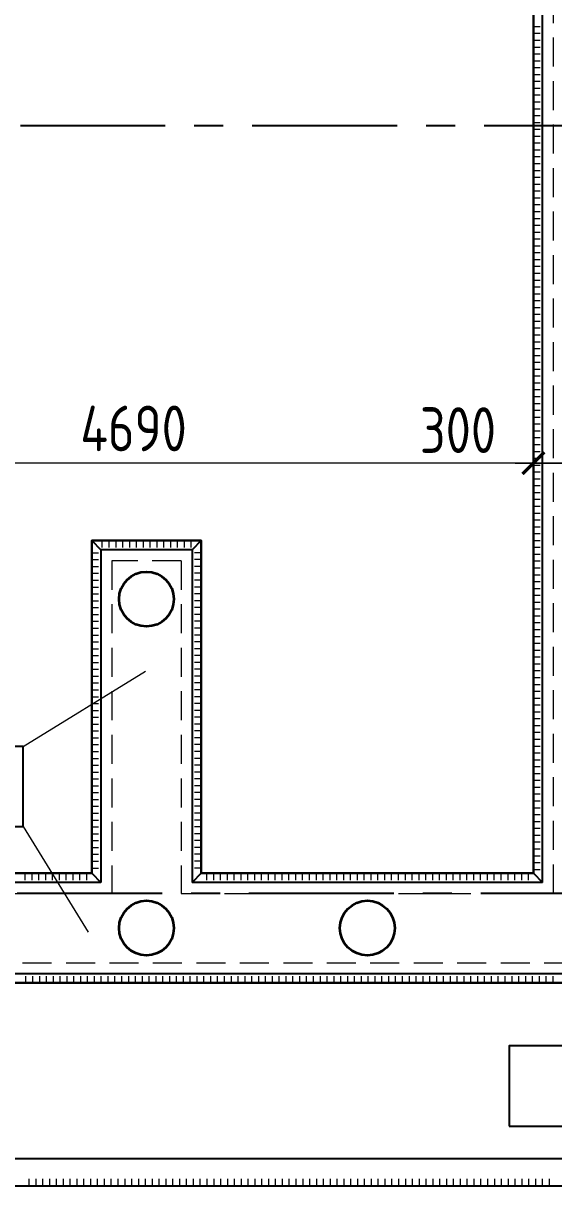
# Model space of a CAD drawing. Extents: x -12289450 to -10763036, y -7834513 to -6150123.
# Drawn here: x -11256976 to -11254070, y -7823181 to -7816820 of the extents above; entities that cross this region are included whole.
import ezdxf

# ---------------------------------------------------------------- set-up
doc = ezdxf.new("R2010")
doc.units = 0
doc.header["$LTSCALE"] = 25
doc.header["$PDMODE"] = 35
doc.linetypes.add('CENTER', pattern=[50.8, 31.75, -6.35, 6.35, -6.35])
doc.linetypes.add('HIDDEN', pattern=[9.525, 6.35, -3.175])
doc.layers.get('DefPoints').update_dxf_attribs({"color": 10, "lineweight": 30})
doc.layers.add('005-РАЗМЕРЫ', color=252, linetype='Continuous')
doc.layers.add('014-ОСИ', color=251, linetype='CENTER')
for name, color, linetype, lineweight in [('RAZMER', 7, 'Continuous', 9), ('Земля', 7, 'Continuous', 15), ('ФУНДАМЕНТ', 5, 'Continuous', 30)]:
    doc.layers.add(name, color=color, linetype=linetype, lineweight=lineweight)
doc.styles.add('GOST 2.304', font='cs_gost2304.shx')
doc.styles.get("Standard").update_dxf_attribs({"font": 'arial.ttf'})
doc.styles.add('Текстер', font='ariali.ttf')
doc.dimstyles.new('1', dxfattribs={"dimscale": 100, "dimtxt": 2.5, "dimasz": 1.2, "dimexe": 1, "dimexo": 1, "dimgap": 0.5, "dimtad": 1, "dimdec": 0, "dimzin": 0, "dimdsep": 46, "dimtxsty": 'GOST 2.304', "dimblk": 'ARCHTICK', "dimcen": 0.09, "dimdle": 1, "dimclrd": 256, "dimclre": 256, "dimclrt": 7, "dimadec": 0, "dimazin": 0, "dimtfac": 1, "dimtdec": 0, "dimtmove": 0, "dimatfit": 3, "dimldrblk": 'ARCHTICK', "dimfxl": 0, "dimtolj": 1, "dimtzin": 0, "dimlwd": 5, "dimlwe": 5, "dimarcsym": 0})

# ---------------------------------------------------------------- blocks, each defined once
blk = doc.blocks.new('Уровень')
at = {"color": 213, "linetype": 'ByBlock'}
blk.add_lwpolyline([(0, 0), (1543.7, 0), (1543.7, 468.7), (0, 468.7)], close=True, dxfattribs=at)
at = {"flags": 4}
blk.add_attdef('+-0.000', (69.7, 107.1), '', height=250, dxfattribs=at)
blk = doc.blocks.new('_ArchTick')
at = {"color": 0, "linetype": 'ByBlock', "const_width": 0.15}
blk.add_lwpolyline([(-0.5, -0.5), (0.5, 0.5)], dxfattribs=at)
blk = doc.blocks.new('*D1401')
at = {"layer": '005-РАЗМЕРЫ', "lineweight": 5, "transparency": 16777216}
for p, q in [((-11254180.9, -7819181.6), (-11254180.9, -7819126.6)), ((-11253880.9, -7819181.6), (-11253880.9, -7819126.6)), ((-11254180.9, -7819226.6), (-11254888.4, -7819226.6)), ((-11253780.9, -7819226.6), (-11254180.9, -7819226.6))]:
    blk.add_line(p, q, dxfattribs=at)
at = {"layer": 'DefPoints', "color": 0, "transparency": 16777216}
for p in [(-11254180.9, -7819226.6), (-11254180.9, -7819281.6), (-11253880.9, -7819281.6)]:
    blk.add_point(p, dxfattribs=at)
at = {"layer": '005-РАЗМЕРЫ', "lineweight": 5, "transparency": 16777216, "xscale": 120, "yscale": 120, "zscale": 120, "rotation": 180}
blk.add_blockref('_ArchTick', (-11254180.9, -7819226.6), dxfattribs=at)
at = {"layer": '005-РАЗМЕРЫ', "lineweight": 5, "transparency": 16777216, "xscale": 120, "yscale": 120, "zscale": 120}
blk.add_blockref('_ArchTick', (-11253880.9, -7819226.6), dxfattribs=at)
at = {"layer": '005-РАЗМЕРЫ', "color": 7, "transparency": 16777216, "insert": (-11254594.6, -7819046.4), "char_height": 250, "attachment_point": 5, "style": 'GOST 2.304'}
blk.add_mtext('\\A1;300', dxfattribs=at)
blk = doc.blocks.new('*D1403')
at = {"layer": '005-РАЗМЕРЫ', "lineweight": 5, "transparency": 16777216}
for p, q in [((-11254180.9, -7819181.6), (-11254180.9, -7819126.6)), ((-11254280.9, -7819226.6), (-11249690.9, -7819226.6)), ((-11249790.9, -7819302.4), (-11249790.9, -7819326.6))]:
    blk.add_line(p, q, dxfattribs=at)
at = {"layer": 'DefPoints', "color": 0, "transparency": 16777216}
for p in [(-11249790.9, -7819202.4), (-11249790.9, -7819226.6), (-11254180.9, -7819281.6)]:
    blk.add_point(p, dxfattribs=at)
at = {"layer": '005-РАЗМЕРЫ', "lineweight": 5, "transparency": 16777216, "xscale": 120, "yscale": 120, "zscale": 120, "rotation": 180}
blk.add_blockref('_ArchTick', (-11254180.9, -7819226.6), dxfattribs=at)
at = {"layer": '005-РАЗМЕРЫ', "lineweight": 5, "transparency": 16777216, "xscale": 120, "yscale": 120, "zscale": 120}
blk.add_blockref('_ArchTick', (-11249790.9, -7819226.6), dxfattribs=at)
at = {"layer": '005-РАЗМЕРЫ', "color": 7, "transparency": 16777216, "insert": (-11251985.9, -7819044.4), "char_height": 250, "attachment_point": 5, "style": 'GOST 2.304'}
blk.add_mtext('\\A1;4390', dxfattribs=at)
blk = doc.blocks.new('*D1409')
at = {"layer": '005-РАЗМЕРЫ', "lineweight": 5, "transparency": 16777216}
for p, q in [((-11258870.9, -7819364.9), (-11258870.9, -7819126.6)), ((-11254180.9, -7819362.4), (-11254180.9, -7819126.6)), ((-11254080.9, -7819226.6), (-11258970.9, -7819226.6))]:
    blk.add_line(p, q, dxfattribs=at)
at = {"layer": 'DefPoints', "color": 0, "transparency": 16777216}
for p in [(-11258870.9, -7819226.6), (-11258870.9, -7819464.9), (-11254180.9, -7819462.4)]:
    blk.add_point(p, dxfattribs=at)
at = {"layer": '005-РАЗМЕРЫ', "lineweight": 5, "transparency": 16777216, "xscale": 120, "yscale": 120, "zscale": 120, "rotation": 180}
blk.add_blockref('_ArchTick', (-11258870.9, -7819226.6), dxfattribs=at)
at = {"layer": '005-РАЗМЕРЫ', "lineweight": 5, "transparency": 16777216, "xscale": 120, "yscale": 120, "zscale": 120}
blk.add_blockref('_ArchTick', (-11254180.9, -7819226.6), dxfattribs=at)
at = {"layer": '005-РАЗМЕРЫ', "color": 7, "transparency": 16777216, "insert": (-11256371.7, -7819037.1), "char_height": 250, "attachment_point": 5, "style": 'GOST 2.304'}
blk.add_mtext('\\A1;4690', dxfattribs=at)

msp = doc.modelspace()

# ---------------------------------------------------------------- linework, layer by layer
at = {"layer": '014-ОСИ'}
for points in [[(-11246037.8, -7817381.1), (-11263878.5, -7817381.1)], [(-11246055.6, -7821581.1), (-11263878.5, -7821581.1)]]:
    msp.add_lwpolyline(points, dxfattribs=at)
at = {"layer": 'RAZMER', "color": 211}
for points in [[(-11256976.1, -7820776.8), (-11256307.1, -7820364.4)], [(-11256976.1, -7821216.1), (-11256620.1, -7821792.6)]]:
    msp.add_lwpolyline(points, dxfattribs=at)
at = {"layer": 'Земля', "linetype": 'Continuous', "lineweight": 5, "ltscale": 3}
for p, q in [((-11254180.9, -7821471.1), (-11254180.9, -7811191.1)), ((-11254180.9, -7816837.4), (-11254143.4, -7816837.4)), ((-11254180.9, -7816874.9), (-11254143.4, -7816874.9)), ((-11254180.9, -7816912.4), (-11254143.4, -7816912.4)), ((-11254180.9, -7816949.9), (-11254143.4, -7816949.9)), ((-11254180.9, -7816987.4), (-11254143.4, -7816987.4)), ((-11254180.9, -7817024.9), (-11254143.4, -7817024.9)), ((-11254180.9, -7817062.4), (-11254143.4, -7817062.4)), ((-11254180.9, -7817099.9), (-11254143.4, -7817099.9)), ((-11254180.9, -7817137.4), (-11254143.4, -7817137.4)), ((-11254180.9, -7817174.9), (-11254143.4, -7817174.9)), ((-11254180.9, -7817212.4), (-11254143.4, -7817212.4)), ((-11254180.9, -7817249.9), (-11254143.4, -7817249.9)), ((-11254180.9, -7817287.4), (-11254143.4, -7817287.4)), ((-11254180.9, -7817324.9), (-11254143.4, -7817324.9)), ((-11254180.9, -7817362.4), (-11254143.4, -7817362.4)), ((-11254180.9, -7817399.9), (-11254143.4, -7817399.9)), ((-11254180.9, -7817437.4), (-11254143.4, -7817437.4)), ((-11254180.9, -7817474.9), (-11254143.4, -7817474.9)), ((-11254180.9, -7817512.4), (-11254143.4, -7817512.4)), ((-11254180.9, -7817549.9), (-11254143.4, -7817549.9)), ((-11254180.9, -7817587.4), (-11254143.4, -7817587.4)), ((-11254180.9, -7817624.9), (-11254143.4, -7817624.9)), ((-11254180.9, -7817662.4), (-11254143.4, -7817662.4)), ((-11254180.9, -7817699.9), (-11254143.4, -7817699.9)), ((-11254180.9, -7817737.4), (-11254143.4, -7817737.4)), ((-11254180.9, -7817774.9), (-11254143.4, -7817774.9)), ((-11254180.9, -7817812.4), (-11254143.4, -7817812.4)), ((-11254180.9, -7817849.9), (-11254143.4, -7817849.9)), ((-11254180.9, -7817887.4), (-11254143.4, -7817887.4)), ((-11254180.9, -7817924.9), (-11254143.4, -7817924.9)), ((-11254180.9, -7817962.4), (-11254143.4, -7817962.4)), ((-11254180.9, -7817999.9), (-11254143.4, -7817999.9)), ((-11254180.9, -7818037.4), (-11254143.4, -7818037.4)), ((-11254180.9, -7818074.9), (-11254143.4, -7818074.9)), ((-11254180.9, -7818112.4), (-11254143.4, -7818112.4)), ((-11254180.9, -7818149.9), (-11254143.4, -7818149.9)), ((-11254180.9, -7818187.4), (-11254143.4, -7818187.4)), ((-11254180.9, -7818224.9), (-11254143.4, -7818224.9)), ((-11254180.9, -7818262.4), (-11254143.4, -7818262.4)), ((-11254180.9, -7818299.9), (-11254143.4, -7818299.9)), ((-11254180.9, -7818337.4), (-11254143.4, -7818337.4)), ((-11254180.9, -7818374.9), (-11254143.4, -7818374.9)), ((-11254180.9, -7818412.4), (-11254143.4, -7818412.4)), ((-11254180.9, -7818449.9), (-11254143.4, -7818449.9)), ((-11254180.9, -7818487.4), (-11254143.4, -7818487.4)), ((-11254180.9, -7818524.9), (-11254143.4, -7818524.9)), ((-11254180.9, -7818562.4), (-11254143.4, -7818562.4)), ((-11254180.9, -7818599.9), (-11254143.4, -7818599.9)), ((-11254180.9, -7818637.4), (-11254143.4, -7818637.4)), ((-11254180.9, -7818674.9), (-11254143.4, -7818674.9)), ((-11254180.9, -7818712.4), (-11254143.4, -7818712.4)), ((-11254180.9, -7818749.9), (-11254143.4, -7818749.9)), ((-11254180.9, -7818787.4), (-11254143.4, -7818787.4)), ((-11254180.9, -7818824.9), (-11254143.4, -7818824.9)), ((-11254180.9, -7818862.4), (-11254143.4, -7818862.4)), ((-11254180.9, -7818899.9), (-11254143.4, -7818899.9)), ((-11254180.9, -7818937.4), (-11254143.4, -7818937.4)), ((-11254180.9, -7818974.9), (-11254143.4, -7818974.9)), ((-11254180.9, -7819012.4), (-11254143.4, -7819012.4)), ((-11254180.9, -7819049.9), (-11254143.4, -7819049.9)), ((-11254180.9, -7819087.4), (-11254143.4, -7819087.4)), ((-11254180.9, -7819124.9), (-11254143.4, -7819124.9)), ((-11254180.9, -7819162.4), (-11254143.4, -7819162.4)), ((-11254180.9, -7819199.9), (-11254143.4, -7819199.9)), ((-11254180.9, -7819237.4), (-11254143.4, -7819237.4)), ((-11254180.9, -7819274.9), (-11254143.4, -7819274.9)), ((-11254180.9, -7819312.4), (-11254143.4, -7819312.4)), ((-11254180.9, -7819349.9), (-11254143.4, -7819349.9)), ((-11254180.9, -7819387.4), (-11254143.4, -7819387.4)), ((-11254180.9, -7819424.9), (-11254143.4, -7819424.9)), ((-11254180.9, -7819462.4), (-11254143.4, -7819462.4)), ((-11254180.9, -7819499.9), (-11254143.4, -7819499.9)), ((-11254180.9, -7819537.4), (-11254143.4, -7819537.4)), ((-11254180.9, -7819574.9), (-11254143.4, -7819574.9)), ((-11254180.9, -7819612.4), (-11254143.4, -7819612.4)), ((-11256600.9, -7821471.1), (-11256600.9, -7819651.1)), ((-11256600.9, -7819651.1), (-11256000.9, -7819651.1)), ((-11256544.6, -7819651.1), (-11256544.6, -7819688.6)), ((-11256507.1, -7819651.1), (-11256507.1, -7819688.6)), ((-11256469.6, -7819651.1), (-11256469.6, -7819688.6)), ((-11256432.1, -7819651.1), (-11256432.1, -7819688.6)), ((-11256394.6, -7819651.1), (-11256394.6, -7819688.6)), ((-11256357.1, -7819651.1), (-11256357.1, -7819688.6)), ((-11256319.6, -7819651.1), (-11256319.6, -7819688.6)), ((-11256282.1, -7819651.1), (-11256282.1, -7819688.6)), ((-11256244.6, -7819651.1), (-11256244.6, -7819688.6)), ((-11256207.1, -7819651.1), (-11256207.1, -7819688.6)), ((-11256169.6, -7819651.1), (-11256169.6, -7819688.6)), ((-11256132.1, -7819651.1), (-11256132.1, -7819688.6)), ((-11256094.6, -7819651.1), (-11256094.6, -7819688.6)), ((-11256057.1, -7819651.1), (-11256057.1, -7819688.6)), ((-11256000.9, -7819651.1), (-11256000.9, -7821471.1)), ((-11254180.9, -7819649.9), (-11254143.4, -7819649.9)), ((-11254180.9, -7819687.4), (-11254143.4, -7819687.4)), ((-11256600.9, -7819717.4), (-11256563.4, -7819717.4)), ((-11256600.9, -7819754.9), (-11256563.4, -7819754.9)), ((-11256000.9, -7819717.4), (-11256038.4, -7819717.4)), ((-11256000.9, -7819754.9), (-11256038.4, -7819754.9)), ((-11254180.9, -7819724.9), (-11254143.4, -7819724.9)), ((-11256600.9, -7819792.4), (-11256563.4, -7819792.4)), ((-11256000.9, -7819792.4), (-11256038.4, -7819792.4)), ((-11254180.9, -7819762.4), (-11254143.4, -7819762.4)), ((-11254180.9, -7819799.9), (-11254143.4, -7819799.9)), ((-11256600.9, -7819829.9), (-11256563.4, -7819829.9)), ((-11256600.9, -7819867.4), (-11256563.4, -7819867.4)), ((-11256000.9, -7819829.9), (-11256038.4, -7819829.9)), ((-11256000.9, -7819867.4), (-11256038.4, -7819867.4)), ((-11254180.9, -7819837.4), (-11254143.4, -7819837.4)), ((-11254180.9, -7819874.9), (-11254143.4, -7819874.9)), ((-11256600.9, -7819904.9), (-11256563.4, -7819904.9)), ((-11256600.9, -7819942.4), (-11256563.4, -7819942.4)), ((-11256000.9, -7819904.9), (-11256038.4, -7819904.9)), ((-11256000.9, -7819942.4), (-11256038.4, -7819942.4)), ((-11254180.9, -7819912.4), (-11254143.4, -7819912.4)), ((-11256600.9, -7819979.9), (-11256563.4, -7819979.9)), ((-11256000.9, -7819979.9), (-11256038.4, -7819979.9)), ((-11254180.9, -7819949.9), (-11254143.4, -7819949.9)), ((-11254180.9, -7819987.4), (-11254143.4, -7819987.4)), ((-11256600.9, -7820017.4), (-11256563.4, -7820017.4)), ((-11256600.9, -7820054.9), (-11256563.4, -7820054.9)), ((-11256000.9, -7820017.4), (-11256038.4, -7820017.4)), ((-11256000.9, -7820054.9), (-11256038.4, -7820054.9)), ((-11254180.9, -7820024.9), (-11254143.4, -7820024.9)), ((-11254180.9, -7820062.4), (-11254143.4, -7820062.4)), ((-11256600.9, -7820092.4), (-11256563.4, -7820092.4)), ((-11256600.9, -7820129.9), (-11256563.4, -7820129.9)), ((-11256000.9, -7820092.4), (-11256038.4, -7820092.4)), ((-11256000.9, -7820129.9), (-11256038.4, -7820129.9)), ((-11254180.9, -7820099.9), (-11254143.4, -7820099.9)), ((-11254180.9, -7820137.4), (-11254143.4, -7820137.4)), ((-11256600.9, -7820167.4), (-11256563.4, -7820167.4)), ((-11256000.9, -7820167.4), (-11256038.4, -7820167.4)), ((-11254180.9, -7820174.9), (-11254143.4, -7820174.9)), ((-11256600.9, -7820204.9), (-11256563.4, -7820204.9)), ((-11256600.9, -7820242.4), (-11256563.4, -7820242.4)), ((-11256000.9, -7820204.9), (-11256038.4, -7820204.9)), ((-11256000.9, -7820242.4), (-11256038.4, -7820242.4)), ((-11254180.9, -7820212.4), (-11254143.4, -7820212.4)), ((-11254180.9, -7820249.9), (-11254143.4, -7820249.9)), ((-11256600.9, -7820279.9), (-11256563.4, -7820279.9)), ((-11256600.9, -7820317.4), (-11256563.4, -7820317.4)), ((-11256000.9, -7820279.9), (-11256038.4, -7820279.9)), ((-11256000.9, -7820317.4), (-11256038.4, -7820317.4)), ((-11254180.9, -7820287.4), (-11254143.4, -7820287.4)), ((-11254180.9, -7820324.9), (-11254143.4, -7820324.9)), ((-11256600.9, -7820354.9), (-11256563.4, -7820354.9)), ((-11256600.9, -7820392.4), (-11256563.4, -7820392.4)), ((-11256000.9, -7820354.9), (-11256038.4, -7820354.9)), ((-11256000.9, -7820392.4), (-11256038.4, -7820392.4)), ((-11254180.9, -7820362.4), (-11254143.4, -7820362.4)), ((-11256600.9, -7820429.9), (-11256563.4, -7820429.9)), ((-11256000.9, -7820429.9), (-11256038.4, -7820429.9)), ((-11254180.9, -7820399.9), (-11254143.4, -7820399.9)), ((-11254180.9, -7820437.4), (-11254143.4, -7820437.4)), ((-11256600.9, -7820467.4), (-11256563.4, -7820467.4)), ((-11256600.9, -7820504.9), (-11256563.4, -7820504.9)), ((-11256000.9, -7820467.4), (-11256038.4, -7820467.4)), ((-11256000.9, -7820504.9), (-11256038.4, -7820504.9)), ((-11254180.9, -7820474.9), (-11254143.4, -7820474.9)), ((-11254180.9, -7820512.4), (-11254143.4, -7820512.4)), ((-11256600.9, -7820542.4), (-11256563.4, -7820542.4)), ((-11256600.9, -7820579.9), (-11256563.4, -7820579.9)), ((-11256000.9, -7820542.4), (-11256038.4, -7820542.4)), ((-11256000.9, -7820579.9), (-11256038.4, -7820579.9)), ((-11254180.9, -7820549.9), (-11254143.4, -7820549.9)), ((-11256600.9, -7820617.4), (-11256563.4, -7820617.4)), ((-11256000.9, -7820617.4), (-11256038.4, -7820617.4)), ((-11254180.9, -7820587.4), (-11254143.4, -7820587.4)), ((-11254180.9, -7820624.9), (-11254143.4, -7820624.9)), ((-11256600.9, -7820654.9), (-11256563.4, -7820654.9)), ((-11256600.9, -7820692.4), (-11256563.4, -7820692.4)), ((-11256000.9, -7820654.9), (-11256038.4, -7820654.9)), ((-11256000.9, -7820692.4), (-11256038.4, -7820692.4)), ((-11254180.9, -7820662.4), (-11254143.4, -7820662.4)), ((-11254180.9, -7820699.9), (-11254143.4, -7820699.9)), ((-11256600.9, -7820729.9), (-11256563.4, -7820729.9)), ((-11256600.9, -7820767.4), (-11256563.4, -7820767.4)), ((-11256000.9, -7820729.9), (-11256038.4, -7820729.9)), ((-11256000.9, -7820767.4), (-11256038.4, -7820767.4)), ((-11254180.9, -7820737.4), (-11254143.4, -7820737.4)), ((-11254180.9, -7820774.9), (-11254143.4, -7820774.9)), ((-11256600.9, -7820804.9), (-11256563.4, -7820804.9)), ((-11256000.9, -7820804.9), (-11256038.4, -7820804.9)), ((-11254180.9, -7820812.4), (-11254143.4, -7820812.4)), ((-11256600.9, -7820842.4), (-11256563.4, -7820842.4)), ((-11256600.9, -7820879.9), (-11256563.4, -7820879.9)), ((-11256000.9, -7820842.4), (-11256038.4, -7820842.4)), ((-11256000.9, -7820879.9), (-11256038.4, -7820879.9)), ((-11254180.9, -7820849.9), (-11254143.4, -7820849.9)), ((-11254180.9, -7820887.4), (-11254143.4, -7820887.4)), ((-11256600.9, -7820917.4), (-11256563.4, -7820917.4)), ((-11256600.9, -7820954.9), (-11256563.4, -7820954.9)), ((-11256000.9, -7820917.4), (-11256038.4, -7820917.4)), ((-11256000.9, -7820954.9), (-11256038.4, -7820954.9)), ((-11254180.9, -7820924.9), (-11254143.4, -7820924.9)), ((-11254180.9, -7820962.4), (-11254143.4, -7820962.4)), ((-11256600.9, -7820992.4), (-11256563.4, -7820992.4)), ((-11256000.9, -7820992.4), (-11256038.4, -7820992.4)), ((-11254180.9, -7820999.9), (-11254143.4, -7820999.9)), ((-11256600.9, -7821029.9), (-11256563.4, -7821029.9)), ((-11256600.9, -7821067.4), (-11256563.4, -7821067.4)), ((-11256000.9, -7821029.9), (-11256038.4, -7821029.9)), ((-11256000.9, -7821067.4), (-11256038.4, -7821067.4)), ((-11254180.9, -7821037.4), (-11254143.4, -7821037.4)), ((-11254180.9, -7821074.9), (-11254143.4, -7821074.9)), ((-11256600.9, -7821104.9), (-11256563.4, -7821104.9)), ((-11256600.9, -7821142.4), (-11256563.4, -7821142.4)), ((-11256000.9, -7821104.9), (-11256038.4, -7821104.9)), ((-11256000.9, -7821142.4), (-11256038.4, -7821142.4)), ((-11254180.9, -7821112.4), (-11254143.4, -7821112.4)), ((-11254180.9, -7821149.9), (-11254143.4, -7821149.9)), ((-11256600.9, -7821179.9), (-11256563.4, -7821179.9)), ((-11256600.9, -7821217.4), (-11256563.4, -7821217.4)), ((-11256000.9, -7821179.9), (-11256038.4, -7821179.9)), ((-11256000.9, -7821217.4), (-11256038.4, -7821217.4)), ((-11254180.9, -7821187.4), (-11254143.4, -7821187.4)), ((-11256600.9, -7821254.9), (-11256563.4, -7821254.9)), ((-11256000.9, -7821254.9), (-11256038.4, -7821254.9)), ((-11254180.9, -7821224.9), (-11254143.4, -7821224.9)), ((-11254180.9, -7821262.4), (-11254143.4, -7821262.4)), ((-11256600.9, -7821292.4), (-11256563.4, -7821292.4)), ((-11256600.9, -7821329.9), (-11256563.4, -7821329.9)), ((-11256000.9, -7821292.4), (-11256038.4, -7821292.4)), ((-11256000.9, -7821329.9), (-11256038.4, -7821329.9)), ((-11254180.9, -7821299.9), (-11254143.4, -7821299.9)), ((-11254180.9, -7821337.4), (-11254143.4, -7821337.4)), ((-11256600.9, -7821367.4), (-11256563.4, -7821367.4)), ((-11256600.9, -7821404.9), (-11256563.4, -7821404.9)), ((-11256000.9, -7821367.4), (-11256038.4, -7821367.4)), ((-11256000.9, -7821404.9), (-11256038.4, -7821404.9)), ((-11254180.9, -7821374.9), (-11254143.4, -7821374.9)), ((-11258870.9, -7821471.1), (-11256600.9, -7821471.1)), ((-11256967.1, -7821471.1), (-11256967.1, -7821508.6)), ((-11256929.6, -7821471.1), (-11256929.6, -7821508.6)), ((-11256892.1, -7821471.1), (-11256892.1, -7821508.6)), ((-11256854.6, -7821471.1), (-11256854.6, -7821508.6)), ((-11256817.1, -7821471.1), (-11256817.1, -7821508.6)), ((-11256779.6, -7821471.1), (-11256779.6, -7821508.6)), ((-11256742.1, -7821471.1), (-11256742.1, -7821508.6)), ((-11256704.6, -7821471.1), (-11256704.6, -7821508.6)), ((-11256667.1, -7821471.1), (-11256667.1, -7821508.6)), ((-11256629.6, -7821471.1), (-11256629.6, -7821508.6)), ((-11256600.9, -7821442.4), (-11256563.4, -7821442.4)), ((-11256000.9, -7821442.4), (-11256038.4, -7821442.4)), ((-11256000.9, -7821471.1), (-11254180.9, -7821471.1)), ((-11255972.1, -7821471.1), (-11255972.1, -7821508.6)), ((-11255934.6, -7821471.1), (-11255934.6, -7821508.6)), ((-11255897.1, -7821471.1), (-11255897.1, -7821508.6)), ((-11255859.6, -7821471.1), (-11255859.6, -7821508.6)), ((-11255822.1, -7821471.1), (-11255822.1, -7821508.6)), ((-11255784.6, -7821471.1), (-11255784.6, -7821508.6)), ((-11255747.1, -7821471.1), (-11255747.1, -7821508.6)), ((-11255709.6, -7821471.1), (-11255709.6, -7821508.6)), ((-11255672.1, -7821471.1), (-11255672.1, -7821508.6)), ((-11255634.6, -7821471.1), (-11255634.6, -7821508.6)), ((-11255597.1, -7821471.1), (-11255597.1, -7821508.6)), ((-11255559.6, -7821471.1), (-11255559.6, -7821508.6)), ((-11255522.1, -7821471.1), (-11255522.1, -7821508.6)), ((-11255484.6, -7821471.1), (-11255484.6, -7821508.6)), ((-11255447.1, -7821471.1), (-11255447.1, -7821508.6)), ((-11255409.6, -7821471.1), (-11255409.6, -7821508.6)), ((-11255372.1, -7821471.1), (-11255372.1, -7821508.6)), ((-11255334.6, -7821471.1), (-11255334.6, -7821508.6)), ((-11255297.1, -7821471.1), (-11255297.1, -7821508.6)), ((-11255259.6, -7821471.1), (-11255259.6, -7821508.6)), ((-11255222.1, -7821471.1), (-11255222.1, -7821508.6)), ((-11255184.6, -7821471.1), (-11255184.6, -7821508.6)), ((-11255147.1, -7821471.1), (-11255147.1, -7821508.6)), ((-11255109.6, -7821471.1), (-11255109.6, -7821508.6)), ((-11255072.1, -7821471.1), (-11255072.1, -7821508.6)), ((-11255034.6, -7821471.1), (-11255034.6, -7821508.6)), ((-11254997.1, -7821471.1), (-11254997.1, -7821508.6)), ((-11254959.6, -7821471.1), (-11254959.6, -7821508.6)), ((-11254922.1, -7821471.1), (-11254922.1, -7821508.6)), ((-11254884.6, -7821471.1), (-11254884.6, -7821508.6)), ((-11254847.1, -7821471.1), (-11254847.1, -7821508.6)), ((-11254809.6, -7821471.1), (-11254809.6, -7821508.6)), ((-11254772.1, -7821471.1), (-11254772.1, -7821508.6)), ((-11254734.6, -7821471.1), (-11254734.6, -7821508.6)), ((-11254697.1, -7821471.1), (-11254697.1, -7821508.6)), ((-11254659.6, -7821471.1), (-11254659.6, -7821508.6)), ((-11254622.1, -7821471.1), (-11254622.1, -7821508.6)), ((-11254584.6, -7821471.1), (-11254584.6, -7821508.6)), ((-11254547.1, -7821471.1), (-11254547.1, -7821508.6)), ((-11254509.6, -7821471.1), (-11254509.6, -7821508.6)), ((-11254472.1, -7821471.1), (-11254472.1, -7821508.6)), ((-11254434.6, -7821471.1), (-11254434.6, -7821508.6)), ((-11254397.1, -7821471.1), (-11254397.1, -7821508.6)), ((-11254359.6, -7821471.1), (-11254359.6, -7821508.6)), ((-11254322.1, -7821471.1), (-11254322.1, -7821508.6)), ((-11254284.6, -7821471.1), (-11254284.6, -7821508.6)), ((-11254247.1, -7821471.1), (-11254247.1, -7821508.6)), ((-11254209.6, -7821471.1), (-11254209.6, -7821508.6)), ((-11254180.9, -7821412.4), (-11254143.4, -7821412.4)), ((-11254180.9, -7821449.9), (-11254143.4, -7821449.9)), ((-11256960.9, -7822071.1), (-11256960.9, -7822033.6)), ((-11256923.4, -7822071.1), (-11256923.4, -7822033.6)), ((-11256885.9, -7822071.1), (-11256885.9, -7822033.6)), ((-11256848.4, -7822071.1), (-11256848.4, -7822033.6)), ((-11256810.9, -7822071.1), (-11256810.9, -7822033.6)), ((-11256773.4, -7822071.1), (-11256773.4, -7822033.6)), ((-11256735.9, -7822071.1), (-11256735.9, -7822033.6)), ((-11256698.4, -7822071.1), (-11256698.4, -7822033.6)), ((-11256660.9, -7822071.1), (-11256660.9, -7822033.6)), ((-11256623.4, -7822071.1), (-11256623.4, -7822033.6)), ((-11256585.9, -7822071.1), (-11256585.9, -7822033.6)), ((-11256548.4, -7822071.1), (-11256548.4, -7822033.6)), ((-11256510.9, -7822071.1), (-11256510.9, -7822033.6)), ((-11256473.4, -7822071.1), (-11256473.4, -7822033.6)), ((-11256435.9, -7822071.1), (-11256435.9, -7822033.6)), ((-11256398.4, -7822071.1), (-11256398.4, -7822033.6)), ((-11256360.9, -7822071.1), (-11256360.9, -7822033.6)), ((-11256323.4, -7822071.1), (-11256323.4, -7822033.6)), ((-11256285.9, -7822071.1), (-11256285.9, -7822033.6)), ((-11256248.4, -7822071.1), (-11256248.4, -7822033.6)), ((-11256210.9, -7822071.1), (-11256210.9, -7822033.6)), ((-11256173.4, -7822071.1), (-11256173.4, -7822033.6)), ((-11256135.9, -7822071.1), (-11256135.9, -7822033.6)), ((-11256098.4, -7822071.1), (-11256098.4, -7822033.6)), ((-11256060.9, -7822071.1), (-11256060.9, -7822033.6)), ((-11256023.4, -7822071.1), (-11256023.4, -7822033.6)), ((-11255985.9, -7822071.1), (-11255985.9, -7822033.6)), ((-11255948.4, -7822071.1), (-11255948.4, -7822033.6)), ((-11255910.9, -7822071.1), (-11255910.9, -7822033.6)), ((-11255873.4, -7822071.1), (-11255873.4, -7822033.6)), ((-11255835.9, -7822071.1), (-11255835.9, -7822033.6)), ((-11255798.4, -7822071.1), (-11255798.4, -7822033.6)), ((-11255760.9, -7822071.1), (-11255760.9, -7822033.6)), ((-11255723.4, -7822071.1), (-11255723.4, -7822033.6)), ((-11255685.9, -7822071.1), (-11255685.9, -7822033.6)), ((-11255648.4, -7822071.1), (-11255648.4, -7822033.6)), ((-11255610.9, -7822071.1), (-11255610.9, -7822033.6)), ((-11255573.4, -7822071.1), (-11255573.4, -7822033.6)), ((-11255535.9, -7822071.1), (-11255535.9, -7822033.6)), ((-11255498.4, -7822071.1), (-11255498.4, -7822033.6)), ((-11255460.9, -7822071.1), (-11255460.9, -7822033.6)), ((-11255423.4, -7822071.1), (-11255423.4, -7822033.6)), ((-11255385.9, -7822071.1), (-11255385.9, -7822033.6)), ((-11255348.4, -7822071.1), (-11255348.4, -7822033.6)), ((-11255310.9, -7822071.1), (-11255310.9, -7822033.6)), ((-11255273.4, -7822071.1), (-11255273.4, -7822033.6)), ((-11255235.9, -7822071.1), (-11255235.9, -7822033.6)), ((-11255198.4, -7822071.1), (-11255198.4, -7822033.6)), ((-11255160.9, -7822071.1), (-11255160.9, -7822033.6)), ((-11255123.4, -7822071.1), (-11255123.4, -7822033.6)), ((-11255085.9, -7822071.1), (-11255085.9, -7822033.6)), ((-11255048.4, -7822071.1), (-11255048.4, -7822033.6)), ((-11255010.9, -7822071.1), (-11255010.9, -7822033.6)), ((-11254973.4, -7822071.1), (-11254973.4, -7822033.6)), ((-11254935.9, -7822071.1), (-11254935.9, -7822033.6)), ((-11254898.4, -7822071.1), (-11254898.4, -7822033.6)), ((-11254860.9, -7822071.1), (-11254860.9, -7822033.6)), ((-11254823.4, -7822071.1), (-11254823.4, -7822033.6)), ((-11254785.9, -7822071.1), (-11254785.9, -7822033.6)), ((-11254748.4, -7822071.1), (-11254748.4, -7822033.6)), ((-11254710.9, -7822071.1), (-11254710.9, -7822033.6)), ((-11254673.4, -7822071.1), (-11254673.4, -7822033.6)), ((-11254635.9, -7822071.1), (-11254635.9, -7822033.6)), ((-11254598.4, -7822071.1), (-11254598.4, -7822033.6)), ((-11254560.9, -7822071.1), (-11254560.9, -7822033.6)), ((-11254523.4, -7822071.1), (-11254523.4, -7822033.6)), ((-11254485.9, -7822071.1), (-11254485.9, -7822033.6)), ((-11254448.4, -7822071.1), (-11254448.4, -7822033.6)), ((-11254410.9, -7822071.1), (-11254410.9, -7822033.6)), ((-11254373.4, -7822071.1), (-11254373.4, -7822033.6)), ((-11254335.9, -7822071.1), (-11254335.9, -7822033.6)), ((-11254298.4, -7822071.1), (-11254298.4, -7822033.6)), ((-11254260.9, -7822071.1), (-11254260.9, -7822033.6)), ((-11254223.4, -7822071.1), (-11254223.4, -7822033.6)), ((-11254185.9, -7822071.1), (-11254185.9, -7822033.6)), ((-11254148.4, -7822071.1), (-11254148.4, -7822033.6)), ((-11254110.9, -7822071.1), (-11254110.9, -7822033.6)), ((-11254073.4, -7822071.1), (-11254073.4, -7822033.6)), ((-11259420.9, -7822071.1), (-11249250.9, -7822071.1)), ((-11262080.9, -7823181.1), (-11244980.9, -7823181.1)), ((-11256943.4, -7823181.1), (-11256943.4, -7823143.6)), ((-11256905.9, -7823181.1), (-11256905.9, -7823143.6)), ((-11256868.4, -7823181.1), (-11256868.4, -7823143.6)), ((-11256830.9, -7823181.1), (-11256830.9, -7823143.6)), ((-11256793.4, -7823181.1), (-11256793.4, -7823143.6)), ((-11256755.9, -7823181.1), (-11256755.9, -7823143.6)), ((-11256718.4, -7823181.1), (-11256718.4, -7823143.6)), ((-11256680.9, -7823181.1), (-11256680.9, -7823143.6)), ((-11256643.4, -7823181.1), (-11256643.4, -7823143.6)), ((-11256605.9, -7823181.1), (-11256605.9, -7823143.6)), ((-11256568.4, -7823181.1), (-11256568.4, -7823143.6)), ((-11256530.9, -7823181.1), (-11256530.9, -7823143.6)), ((-11256493.4, -7823181.1), (-11256493.4, -7823143.6)), ((-11256455.9, -7823181.1), (-11256455.9, -7823143.6)), ((-11256418.4, -7823181.1), (-11256418.4, -7823143.6)), ((-11256380.9, -7823181.1), (-11256380.9, -7823143.6)), ((-11256343.4, -7823181.1), (-11256343.4, -7823143.6)), ((-11256305.9, -7823181.1), (-11256305.9, -7823143.6)), ((-11256268.4, -7823181.1), (-11256268.4, -7823143.6)), ((-11256230.9, -7823181.1), (-11256230.9, -7823143.6)), ((-11256193.4, -7823181.1), (-11256193.4, -7823143.6)), ((-11256155.9, -7823181.1), (-11256155.9, -7823143.6)), ((-11256118.4, -7823181.1), (-11256118.4, -7823143.6)), ((-11256080.9, -7823181.1), (-11256080.9, -7823143.6)), ((-11256043.4, -7823181.1), (-11256043.4, -7823143.6)), ((-11256005.9, -7823181.1), (-11256005.9, -7823143.6)), ((-11255968.4, -7823181.1), (-11255968.4, -7823143.6)), ((-11255930.9, -7823181.1), (-11255930.9, -7823143.6)), ((-11255893.4, -7823181.1), (-11255893.4, -7823143.6)), ((-11255855.9, -7823181.1), (-11255855.9, -7823143.6)), ((-11255818.4, -7823181.1), (-11255818.4, -7823143.6)), ((-11255780.9, -7823181.1), (-11255780.9, -7823143.6)), ((-11255743.4, -7823181.1), (-11255743.4, -7823143.6)), ((-11255705.9, -7823181.1), (-11255705.9, -7823143.6)), ((-11255668.4, -7823181.1), (-11255668.4, -7823143.6)), ((-11255630.9, -7823181.1), (-11255630.9, -7823143.6)), ((-11255593.4, -7823181.1), (-11255593.4, -7823143.6)), ((-11255555.9, -7823181.1), (-11255555.9, -7823143.6)), ((-11255518.4, -7823181.1), (-11255518.4, -7823143.6)), ((-11255480.9, -7823181.1), (-11255480.9, -7823143.6)), ((-11255443.4, -7823181.1), (-11255443.4, -7823143.6)), ((-11255405.9, -7823181.1), (-11255405.9, -7823143.6)), ((-11255368.4, -7823181.1), (-11255368.4, -7823143.6)), ((-11255330.9, -7823181.1), (-11255330.9, -7823143.6)), ((-11255293.4, -7823181.1), (-11255293.4, -7823143.6)), ((-11255255.9, -7823181.1), (-11255255.9, -7823143.6)), ((-11255218.4, -7823181.1), (-11255218.4, -7823143.6)), ((-11255180.9, -7823181.1), (-11255180.9, -7823143.6)), ((-11255143.4, -7823181.1), (-11255143.4, -7823143.6)), ((-11255105.9, -7823181.1), (-11255105.9, -7823143.6)), ((-11255068.4, -7823181.1), (-11255068.4, -7823143.6)), ((-11255030.9, -7823181.1), (-11255030.9, -7823143.6)), ((-11254993.4, -7823181.1), (-11254993.4, -7823143.6)), ((-11254955.9, -7823181.1), (-11254955.9, -7823143.6)), ((-11254918.4, -7823181.1), (-11254918.4, -7823143.6)), ((-11254880.9, -7823181.1), (-11254880.9, -7823143.6)), ((-11254843.4, -7823181.1), (-11254843.4, -7823143.6)), ((-11254805.9, -7823181.1), (-11254805.9, -7823143.6)), ((-11254768.4, -7823181.1), (-11254768.4, -7823143.6)), ((-11254730.9, -7823181.1), (-11254730.9, -7823143.6)), ((-11254693.4, -7823181.1), (-11254693.4, -7823143.6)), ((-11254655.9, -7823181.1), (-11254655.9, -7823143.6)), ((-11254618.4, -7823181.1), (-11254618.4, -7823143.6)), ((-11254580.9, -7823181.1), (-11254580.9, -7823143.6)), ((-11254543.4, -7823181.1), (-11254543.4, -7823143.6)), ((-11254505.9, -7823181.1), (-11254505.9, -7823143.6)), ((-11254468.4, -7823181.1), (-11254468.4, -7823143.6)), ((-11254430.9, -7823181.1), (-11254430.9, -7823143.6)), ((-11254393.4, -7823181.1), (-11254393.4, -7823143.6)), ((-11254355.9, -7823181.1), (-11254355.9, -7823143.6)), ((-11254318.4, -7823181.1), (-11254318.4, -7823143.6)), ((-11254280.9, -7823181.1), (-11254280.9, -7823143.6)), ((-11254243.4, -7823181.1), (-11254243.4, -7823143.6)), ((-11254205.9, -7823181.1), (-11254205.9, -7823143.6)), ((-11254168.4, -7823181.1), (-11254168.4, -7823143.6)), ((-11254130.9, -7823181.1), (-11254130.9, -7823143.6)), ((-11254093.4, -7823181.1), (-11254093.4, -7823143.6))]:
    msp.add_line(p, q, dxfattribs=at)
at = {"layer": 'Земля', "lineweight": 25}
for p, q in [((-11256050.9, -7819701.1), (-11256550.9, -7819701.1)), ((-11249400.9, -7822021.1), (-11259420.9, -7822021.1))]:
    msp.add_line(p, q, dxfattribs=at)
at = {"layer": 'Земля', "lineweight": 30}
msp.add_line((-11249250.9, -7822071.1), (-11259420.9, -7822071.1), dxfattribs=at)
at = {"layer": 'Земля', "lineweight": 25}
for points in [[(-11256550.9, -7821521.1), (-11258920.9, -7821521.1), (-11258920.9, -7816721.1), (-11260420.9, -7816721.1), (-11260420.9, -7814741.1), (-11258920.9, -7814741.1), (-11258920.9, -7811141.1), (-11254130.9, -7811141.1)], [(-11254130.9, -7821521.1), (-11254130.9, -7811141.1)], [(-11262080.9, -7813081.1), (-11262080.9, -7823181.1), (-11244980.9, -7823181.1)], [(-11261930.9, -7813231.1), (-11261930.9, -7823031.1), (-11245130.9, -7823031.1)], [(-11256600.9, -7819651.1), (-11256550.9, -7819701.1)], [(-11256000.9, -7819651.1), (-11256050.9, -7819701.1)], [(-11256550.9, -7819701.1), (-11256550.9, -7821521.1)], [(-11256050.9, -7819701.1), (-11256050.9, -7821521.1)], [(-11256600.9, -7821471.1), (-11256550.9, -7821521.1)], [(-11256000.9, -7821471.1), (-11256050.9, -7821521.1)], [(-11254180.9, -7821471.1), (-11254130.9, -7821521.1)], [(-11254130.9, -7821521.1), (-11256050.9, -7821521.1)]]:
    msp.add_lwpolyline(points, dxfattribs=at)
at = {"layer": 'Земля', "lineweight": 30}
msp.add_lwpolyline([(-11254180.9, -7811191.1), (-11258870.9, -7811191.1), (-11258870.9, -7814791.1), (-11260370.9, -7814791.1), (-11260370.9, -7816671.1), (-11258870.9, -7816671.1), (-11258870.9, -7821471.1), (-11256600.9, -7821471.1), (-11256600.9, -7819651.1), (-11256000.9, -7819651.1), (-11256000.9, -7821471.1), (-11254180.9, -7821471.1)], close=True, dxfattribs=at)
at = {"layer": 'Земля', "lineweight": 35}
for centre in [(-11256300.9, -7819971.1), (-11256300.9, -7821771.1), (-11255090.9, -7821771.1)]:
    msp.add_circle(centre, 150, dxfattribs=at)
at = {"layer": 'ФУНДАМЕНТ', "linetype": 'HIDDEN', "lineweight": 0}
for p, q in [((-11256110.9, -7819761.1), (-11256490.9, -7819761.1)), ((-11258980.9, -7821581.1), (-11256490.9, -7821581.1))]:
    msp.add_line(p, q, dxfattribs=at)
for points in [[(-11254070.9, -7821581.1), (-11254070.9, -7811081.1)], [(-11256490.9, -7819761.1), (-11256490.9, -7821581.1)], [(-11256110.9, -7819761.1), (-11256110.9, -7821581.1)], [(-11256110.9, -7821581.1), (-11254070.9, -7821581.1)], [(-11259360.9, -7821961.1), (-11249300.9, -7821961.1)]]:
    msp.add_lwpolyline(points, dxfattribs=at)

# ---------------------------------------------------------------- block references
at = {"color": 7, "ltscale": 2}
ref = msp.add_blockref('Уровень', (-11258423.3, -7821216.1), dxfattribs=dict(at, xscale=0.9375, yscale=0.9375, zscale=0.9375))
ref.add_attrib('+-0.000', ' -1.050', (-11258236.3, -7821122), dxfattribs={"height": 250, "style": 'Текстер'})
ref = msp.add_blockref('Уровень', (-11254314.4, -7822854.5), dxfattribs=dict(at, xscale=0.9375, yscale=0.9375, zscale=0.9375))
ref.add_attrib('+-0.000', ' -0.750', (-11254127.4, -7822760.3), dxfattribs={"height": 250, "style": 'Текстер'})

# ---------------------------------------------------------------- dimensions: what is measured, and where the dimension line sits
at = {"layer": '005-РАЗМЕРЫ'}
for base, p1, p2, picture, middle in [((-11258870.9, -7819226.6), (-11254180.9, -7819462.4), (-11258870.9, -7819464.9), '*D1409', (-11256371.7, -7819226.6)), ((-11254180.9, -7819226.6), (-11253880.9, -7819281.6), (-11254180.9, -7819281.6), '*D1401', (-11254594.6, -7819226.6))]:
    dim = msp.add_linear_dim(base=base, p1=p1, p2=p2, dimstyle='1', dxfattribs=at)
    dim.commit()
    dim.dimension.update_dxf_attribs({"geometry": picture, "text_midpoint": middle, "dimtype": 160})
dim = msp.add_linear_dim(base=(-11249790.9, -7819226.6), p1=(-11254180.9, -7819281.6), p2=(-11249790.9, -7819202.4), dimstyle='1', dxfattribs=at)
dim.commit()
dim.dimension.update_dxf_attribs({"geometry": '*D1403', "text_midpoint": (-11251985.9, -7819044.4)})

doc.saveas('drawing.dxf')
